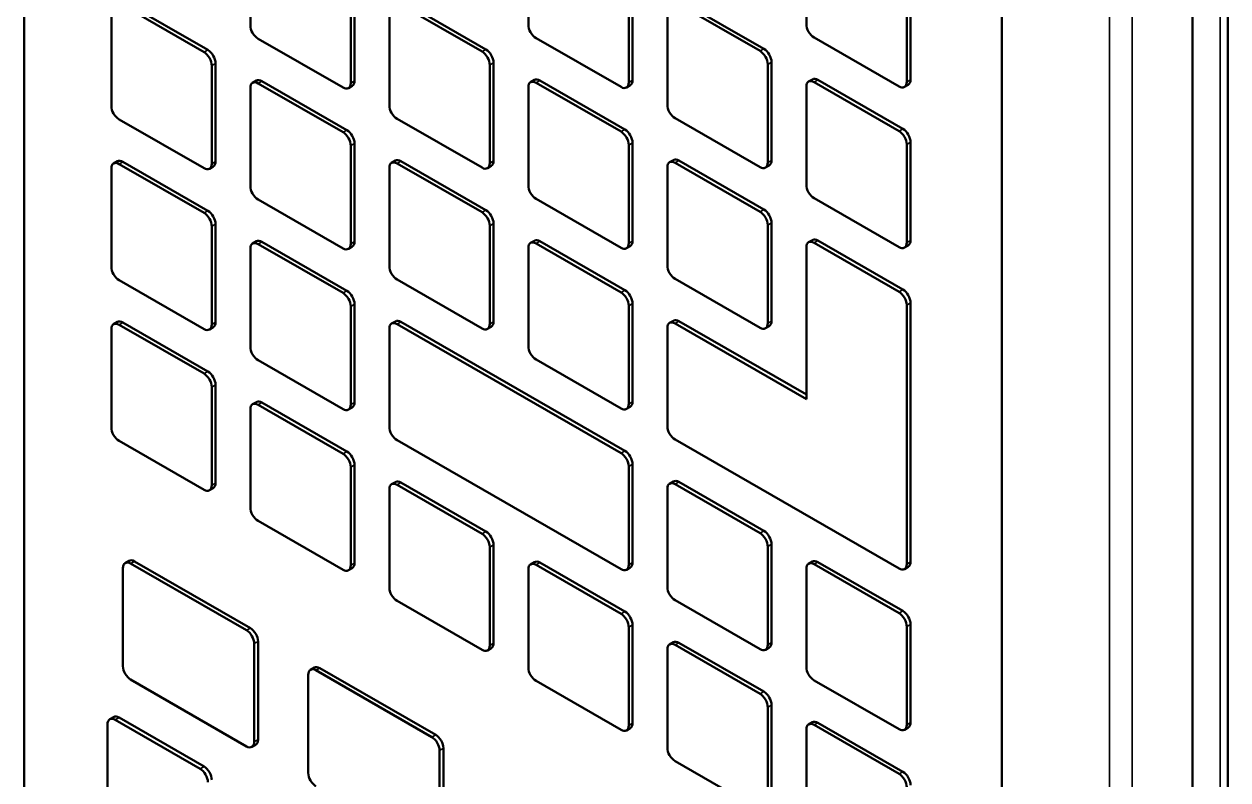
# Model space of a CAD drawing. Header units: millimetres. Extents: x -108 to 2831, y -357 to 1298.
# Drawn here: x 1428.2 to 1538.4, y 795.3 to 864.5 of the extents above; entities that cross this region are included whole.
import ezdxf

# ---------------------------------------------------------------- set-up
doc = ezdxf.new("R2010")
doc.units = ezdxf.units.MM
doc.header["$LTSCALE"] = 4
doc.layers.add('외형선(ISO)', color=7, linetype='Continuous', lineweight=50)
doc.layers.add('좁은 외형선(ISO)', color=7, linetype='Continuous', lineweight=35)

msp = doc.modelspace()

# ---------------------------------------------------------------- linework, layer by layer
at = {"layer": '외형선(ISO)', "color": 0}
for p, q in [((1428.16656, 934.88448), (1428.16656, 751.75393)), ((1428.16656, 934.88448), (1428.16656, 751.75393)), ((1538.40035, 693.66258), (1538.40035, 913.09223)), ((1535.15182, 668.69633), (1535.15182, 911.50932)), ((1517.68628, 700.20295), (1517.68628, 883.33351)), ((1517.68628, 700.20295), (1517.68628, 883.33351)), ((1448.88479, 864.37797), (1448.88479, 873.37099)), ((1474.34064, 864.43478), (1474.34064, 873.4278)), ((1499.79648, 864.49158), (1499.79648, 873.4846)), ((1458.07718, 868.07745), (1458.07718, 859.08443)), ((1458.43073, 868.28105), (1458.43073, 859.28803)), ((1483.53302, 868.13425), (1483.53302, 859.14123)), ((1483.88658, 868.33785), (1483.88658, 859.34483)), ((1508.98887, 868.19105), (1508.98887, 859.19804)), ((1509.34242, 868.39465), (1509.34242, 859.40163)), ((1437.21753, 866.59862), (1444.9957, 862.11946)), ((1462.31982, 866.45182), (1470.09799, 861.97267)), ((1462.67337, 866.65542), (1470.45155, 862.17627)), ((1487.77566, 866.50862), (1495.55384, 862.02947)), ((1488.12922, 866.71222), (1495.90739, 862.23307)), ((1436.15687, 856.99165), (1436.15687, 865.98467)), ((1436.86398, 866.39502), (1444.64215, 861.91587)), ((1461.61271, 857.04845), (1461.61271, 866.04147)), ((1487.06856, 857.10525), (1487.06856, 866.09827)), ((1457.37007, 858.67408), (1449.5919, 863.15323)), ((1482.82592, 858.73088), (1475.04774, 863.21003)), ((1508.28176, 858.78768), (1500.50359, 863.26684)), ((1471.15866, 860.95152), (1471.15866, 851.95851)), ((1496.6145, 861.00833), (1496.6145, 852.01531)), ((1445.34926, 860.69112), (1445.34926, 851.69811)), ((1445.70281, 860.89472), (1445.70281, 851.9017)), ((1470.8051, 860.74793), (1470.8051, 851.75491)), ((1496.26095, 860.80473), (1496.26095, 851.81171)), ((1449.44642, 859.31813), (1449.09287, 859.11453)), ((1449.5919, 859.0655), (1457.37007, 854.58634)), ((1449.94545, 859.26909), (1457.72363, 854.78994)), ((1458.22266, 858.82864), (1457.86911, 858.62504)), ((1474.90226, 859.37493), (1474.54871, 859.17134)), ((1475.04774, 859.1223), (1482.82592, 854.64315)), ((1475.4013, 859.3259), (1483.17947, 854.84674)), ((1483.6785, 858.88544), (1483.32495, 858.68185)), ((1499.79648, 849.77573), (1499.79648, 858.76875)), ((1500.35811, 859.43174), (1500.00455, 859.22814)), ((1500.50359, 859.1791), (1508.28176, 854.69995)), ((1500.85714, 859.3827), (1508.63531, 854.90355)), ((1509.13435, 858.94225), (1508.78079, 858.73865)), ((1448.88479, 849.66213), (1448.88479, 858.65514)), ((1474.34064, 849.71893), (1474.34064, 858.71195)), ((1444.64215, 851.28775), (1436.86398, 855.76691)), ((1470.09799, 851.34456), (1462.31982, 855.82371)), ((1495.55384, 851.40136), (1487.77566, 855.88051)), ((1458.07718, 853.3616), (1458.07718, 844.36858)), ((1458.43073, 853.5652), (1458.43073, 844.57218)), ((1483.53302, 853.4184), (1483.53302, 844.42538)), ((1483.88658, 853.622), (1483.88658, 844.62898)), ((1508.98887, 853.47521), (1508.98887, 844.48219)), ((1509.34242, 853.6788), (1509.34242, 844.68579)), ((1436.15687, 842.2758), (1436.15687, 851.26882)), ((1436.7185, 851.93181), (1436.36494, 851.72821)), ((1436.86398, 851.67917), (1444.64215, 847.20002)), ((1437.21753, 851.88277), (1444.9957, 847.40362)), ((1445.49474, 851.44232), (1445.14118, 851.23872)), ((1461.61271, 842.3326), (1461.61271, 851.32562)), ((1462.17434, 851.98861), (1461.82079, 851.78501)), ((1462.31982, 851.73597), (1470.09799, 847.25682)), ((1462.67337, 851.93957), (1470.45155, 847.46042)), ((1470.95058, 851.49912), (1470.59703, 851.29552)), ((1487.06856, 842.38941), (1487.06856, 851.38242)), ((1487.63019, 852.04541), (1487.27663, 851.84181)), ((1487.77566, 851.79278), (1495.55384, 847.31362)), ((1488.12922, 851.99637), (1495.90739, 847.51722)), ((1496.40642, 851.55592), (1496.05287, 851.35232)), ((1457.37007, 843.95823), (1449.5919, 848.43738)), ((1482.82592, 844.01503), (1475.04774, 848.49419)), ((1508.28176, 844.07184), (1500.50359, 848.55099)), ((1445.34926, 845.97528), (1445.34926, 836.98226)), ((1445.70281, 846.17887), (1445.70281, 837.18585)), ((1470.8051, 846.03208), (1470.8051, 837.03906)), ((1471.15866, 846.23568), (1471.15866, 837.24266)), ((1496.26095, 846.08888), (1496.26095, 837.09586)), ((1496.6145, 846.29248), (1496.6145, 837.29946)), ((1449.44642, 844.60228), (1449.09287, 844.39868)), ((1449.94545, 844.55325), (1457.72363, 840.07409)), ((1474.90226, 844.65908), (1474.54871, 844.45549)), ((1475.04774, 844.40645), (1482.82592, 839.9273)), ((1475.4013, 844.61005), (1483.17947, 840.1309)), ((1500.35811, 844.71589), (1500.00455, 844.51229)), ((1500.50359, 844.46325), (1508.28176, 839.9841)), ((1500.85714, 844.66685), (1508.63531, 840.1877)), ((1448.88479, 834.94628), (1448.88479, 843.9393)), ((1449.5919, 844.34965), (1457.37007, 839.8705)), ((1458.22266, 844.11279), (1457.86911, 843.90919)), ((1474.34064, 835.00308), (1474.34064, 843.9961)), ((1483.6785, 844.16959), (1483.32495, 843.966)), ((1499.79648, 830.1546), (1499.79648, 844.0529)), ((1509.13435, 844.2264), (1508.78079, 844.0228)), ((1470.09799, 836.62871), (1462.31982, 841.10786)), ((1495.55384, 836.68551), (1487.77566, 841.16466)), ((1444.64215, 836.57191), (1436.86398, 841.05106)), ((1483.88658, 838.90615), (1483.88658, 829.91313)), ((1509.34242, 838.96296), (1509.34242, 815.25409)), ((1458.07718, 838.64575), (1458.07718, 829.65273)), ((1458.43073, 838.84935), (1458.43073, 829.85633)), ((1483.53302, 838.70255), (1483.53302, 829.70954)), ((1508.98887, 838.75936), (1508.98887, 815.05049)), ((1436.7185, 837.21596), (1436.36494, 837.01236)), ((1436.86398, 836.96332), (1444.64215, 832.48417)), ((1437.21753, 837.16692), (1444.9957, 832.68777)), ((1445.49474, 836.72647), (1445.14118, 836.52287)), ((1462.17434, 837.27276), (1461.82079, 837.06916)), ((1462.31982, 837.02013), (1482.82592, 825.21145)), ((1462.67337, 837.22372), (1483.17947, 825.41505)), ((1470.95058, 836.78327), (1470.59703, 836.57967)), ((1487.63019, 837.32956), (1487.27663, 837.12596)), ((1487.77566, 837.07693), (1499.79648, 830.1546)), ((1488.12922, 837.28053), (1499.79648, 830.5618)), ((1496.40642, 836.84007), (1496.05287, 836.63647)), ((1436.15687, 827.55995), (1436.15687, 836.55297)), ((1461.61271, 827.61676), (1461.61271, 836.60977)), ((1487.06856, 827.67356), (1487.06856, 836.66658)), ((1457.37007, 829.24238), (1449.5919, 833.72154)), ((1482.82592, 829.29919), (1475.04774, 833.77834)), ((1445.34926, 831.25943), (1445.34926, 822.26641)), ((1445.70281, 831.46302), (1445.70281, 822.47001)), ((1448.88479, 820.23043), (1448.88479, 829.22345)), ((1449.44642, 829.88643), (1449.09287, 829.68284)), ((1449.5919, 829.6338), (1457.37007, 825.15465)), ((1449.94545, 829.8374), (1457.72363, 825.35824)), ((1458.22266, 829.39694), (1457.86911, 829.19335)), ((1483.6785, 829.45375), (1483.32495, 829.25015)), ((1444.64215, 821.85606), (1436.86398, 826.33521)), ((1482.82592, 814.58334), (1462.31982, 826.39201)), ((1508.28176, 814.64014), (1487.77566, 826.44882)), ((1458.07718, 823.9299), (1458.07718, 814.93689)), ((1458.43073, 824.1335), (1458.43073, 815.14048)), ((1483.53302, 823.98671), (1483.53302, 814.99369)), ((1483.88658, 824.1903), (1483.88658, 815.19729)), ((1462.17434, 822.55691), (1461.82079, 822.35331)), ((1462.67337, 822.50787), (1470.45155, 818.02872)), ((1487.63019, 822.61371), (1487.27663, 822.41012)), ((1487.77566, 822.36108), (1495.55384, 817.88193)), ((1488.12922, 822.56468), (1495.90739, 818.08552)), ((1445.49474, 822.01062), (1445.14118, 821.80702)), ((1461.61271, 812.90091), (1461.61271, 821.89393)), ((1462.31982, 822.30428), (1470.09799, 817.82512)), ((1487.06856, 812.95771), (1487.06856, 821.95073)), ((1457.37007, 814.52653), (1449.5919, 819.00569)), ((1496.6145, 816.86078), (1496.6145, 807.86776)), ((1470.8051, 816.60038), (1470.8051, 807.60736)), ((1471.15866, 816.80398), (1471.15866, 807.81096)), ((1496.26095, 816.65718), (1496.26095, 807.66417)), ((1437.21753, 805.69293), (1437.21753, 814.68595)), ((1437.77916, 815.34894), (1437.4256, 815.14534)), ((1437.92464, 815.0963), (1448.53124, 808.98837)), ((1438.27819, 815.2999), (1448.88479, 809.19197)), ((1458.22266, 814.6811), (1457.86911, 814.4775)), ((1474.90226, 815.22739), (1474.54871, 815.02379)), ((1475.04774, 814.97475), (1482.82592, 810.4956)), ((1475.4013, 815.17835), (1483.17947, 810.6992)), ((1483.6785, 814.7379), (1483.32495, 814.5343)), ((1500.35811, 815.28419), (1500.00455, 815.08059)), ((1500.50359, 815.03156), (1508.28176, 810.5524)), ((1500.85714, 815.23515), (1508.63531, 810.756)), ((1509.13435, 814.7947), (1508.78079, 814.5911)), ((1474.34064, 805.57138), (1474.34064, 814.5644)), ((1499.79648, 805.62819), (1499.79648, 814.62121)), ((1470.09799, 807.19701), (1462.31982, 811.67616)), ((1495.55384, 807.25381), (1487.77566, 811.73297)), ((1483.53302, 809.27086), (1483.53302, 800.27784)), ((1483.88658, 809.47446), (1483.88658, 800.48144)), ((1508.98887, 809.32766), (1508.98887, 800.33464)), ((1509.34242, 809.53126), (1509.34242, 800.53824)), ((1449.23834, 807.76363), (1449.23834, 798.77061)), ((1449.5919, 807.96722), (1449.5919, 798.9742)), ((1470.95058, 807.35157), (1470.59703, 807.14798)), ((1487.06856, 798.24186), (1487.06856, 807.23488)), ((1487.63019, 807.89787), (1487.27663, 807.69427)), ((1487.77566, 807.64523), (1495.55384, 803.16608)), ((1488.12922, 807.84883), (1495.90739, 803.36968)), ((1496.40642, 807.40838), (1496.05287, 807.20478)), ((1454.18809, 795.92024), (1454.18809, 804.91326)), ((1454.74972, 805.57624), (1454.39617, 805.37264)), ((1454.8952, 805.32361), (1465.5018, 799.21567)), ((1455.24875, 805.5272), (1465.85535, 799.41927)), ((1448.53124, 798.36026), (1437.92464, 804.46819)), ((1482.82592, 799.86749), (1475.04774, 804.34664)), ((1508.28176, 799.92429), (1500.50359, 804.40344)), ((1496.26095, 801.94134), (1496.26095, 792.94832)), ((1496.6145, 802.14493), (1496.6145, 793.15192)), ((1435.80332, 791.3827), (1435.80332, 800.37572)), ((1436.36494, 801.03871), (1436.01139, 800.83511)), ((1436.51042, 800.78607), (1444.2886, 796.30692)), ((1436.86398, 800.98967), (1444.64215, 796.51052)), ((1500.35811, 800.56834), (1500.00455, 800.36474)), ((1500.50359, 800.31571), (1508.28176, 795.83656)), ((1500.85714, 800.51931), (1508.63531, 796.04015)), ((1483.6785, 800.02205), (1483.32495, 799.81845)), ((1499.79648, 790.91234), (1499.79648, 799.90536)), ((1509.13435, 800.07885), (1508.78079, 799.87525)), ((1449.38382, 798.51482), (1449.03027, 798.31122)), ((1466.56246, 798.19453), (1466.56246, 789.20151)), ((1466.20891, 797.99093), (1466.20891, 788.99791)), ((1495.55384, 792.53797), (1487.77566, 797.01712))]:
    msp.add_line(p, q, dxfattribs=at)
for centre, major_axis, start_param, end_param in [((1449.5919, 863.97078), (-0.49903, 0.86658), 0.787331872, 2.358128199), ((1475.04774, 864.02758), (-0.49903, 0.86658), 0.787331872, 2.358128199), ((1500.50359, 864.08438), (-0.49903, 0.86658), 0.787331872, 2.358128199), ((1444.9957, 861.30192), (0.49903, -0.86658), 0.787331872, 2.358128199), ((1470.45155, 861.35872), (0.49903, -0.86658), 0.787331872, 2.358128199), ((1495.55384, 861.21192), (0.49903, -0.86658), 0.787331872, 2.358128199), ((1495.90739, 861.41552), (0.49903, -0.86658), 0.787331872, 2.358128199), ((1444.64215, 861.09832), (0.49903, -0.86658), 0.787331872, 2.358128199), ((1470.09799, 861.15512), (0.49903, -0.86658), 0.787331872, 2.358128199), ((1449.5919, 858.24795), (-0.49903, 0.86658), 5.499720852, 7.070517179), ((1449.94545, 858.45155), (-0.49903, 0.86658), 5.499720852, 6.283185307), ((1457.37007, 859.49163), (0.49903, -0.86658), 5.499720852, 7.070517179), ((1457.72363, 859.69522), (0.49903, -0.86658), 0, 0.787331872), ((1475.04774, 858.30475), (-0.49903, 0.86658), 5.499720852, 7.070517179), ((1475.4013, 858.50835), (-0.49903, 0.86658), 5.499720852, 6.283185307), ((1482.82592, 859.54843), (0.49903, -0.86658), 5.499720852, 7.070517179), ((1483.17947, 859.75203), (0.49903, -0.86658), 0, 0.787331872), ((1500.50359, 858.36155), (-0.49903, 0.86658), 5.499720852, 7.070517179), ((1500.85714, 858.56515), (-0.49903, 0.86658), 5.499720852, 6.283185307), ((1508.28176, 859.60523), (0.49903, -0.86658), 5.499720852, 7.070517179), ((1508.63531, 859.80883), (0.49903, -0.86658), 0, 0.787331872), ((1436.86398, 856.58445), (-0.49903, 0.86658), 0.787331872, 2.358128199), ((1462.31982, 856.64126), (-0.49903, 0.86658), 0.787331872, 2.358128199), ((1487.77566, 856.69806), (-0.49903, 0.86658), 0.787331872, 2.358128199), ((1457.37007, 853.7688), (0.49903, -0.86658), 0.787331872, 2.358128199), ((1457.72363, 853.97239), (0.49903, -0.86658), 0.787331872, 2.358128199), ((1482.82592, 853.8256), (0.49903, -0.86658), 0.787331872, 2.358128199), ((1483.17947, 854.0292), (0.49903, -0.86658), 0.787331872, 2.358128199), ((1508.28176, 853.8824), (0.49903, -0.86658), 0.787331872, 2.358128199), ((1508.63531, 854.086), (0.49903, -0.86658), 0.787331872, 2.358128199), ((1488.12922, 851.17883), (-0.49903, 0.86658), 5.499720852, 6.283185307), ((1436.86398, 850.86162), (-0.49903, 0.86658), 5.499720852, 7.070517179), ((1437.21753, 851.06522), (-0.49903, 0.86658), 5.499720852, 6.283185307), ((1444.64215, 852.1053), (0.49903, -0.86658), 5.499720852, 7.070517179), ((1444.9957, 852.3089), (0.49903, -0.86658), 0, 0.787331872), ((1462.31982, 850.91843), (-0.49903, 0.86658), 5.499720852, 7.070517179), ((1462.67337, 851.12202), (-0.49903, 0.86658), 5.499720852, 6.283185307), ((1470.09799, 852.1621), (0.49903, -0.86658), 5.499720852, 7.070517179), ((1470.45155, 852.3657), (0.49903, -0.86658), 0, 0.787331872), ((1487.77566, 850.97523), (-0.49903, 0.86658), 5.499720852, 7.070517179), ((1495.55384, 852.21891), (0.49903, -0.86658), 5.499720852, 7.070517179), ((1495.90739, 852.4225), (0.49903, -0.86658), 0, 0.787331872), ((1449.5919, 849.25493), (-0.49903, 0.86658), 0.787331872, 2.358128199), ((1475.04774, 849.31173), (-0.49903, 0.86658), 0.787331872, 2.358128199), ((1500.50359, 849.36854), (-0.49903, 0.86658), 0.787331872, 2.358128199), ((1444.64215, 846.38247), (0.49903, -0.86658), 0.787331872, 2.358128199), ((1444.9957, 846.58607), (0.49903, -0.86658), 0.787331872, 2.358128199), ((1470.09799, 846.43927), (0.49903, -0.86658), 0.787331872, 2.358128199), ((1470.45155, 846.64287), (0.49903, -0.86658), 0.787331872, 2.358128199), ((1495.55384, 846.49608), (0.49903, -0.86658), 0.787331872, 2.358128199), ((1495.90739, 846.69967), (0.49903, -0.86658), 0.787331872, 2.358128199), ((1449.5919, 843.5321), (-0.49903, 0.86658), 5.499720852, 7.070517179), ((1449.94545, 843.7357), (-0.49903, 0.86658), 5.499720852, 6.283185307), ((1457.72363, 844.97938), (0.49903, -0.86658), 0, 0.787331872), ((1475.04774, 843.5889), (-0.49903, 0.86658), 5.499720852, 7.070517179), ((1475.4013, 843.7925), (-0.49903, 0.86658), 5.499720852, 6.283185307), ((1482.82592, 844.83258), (0.49903, -0.86658), 5.499720852, 7.070517179), ((1483.17947, 845.03618), (0.49903, -0.86658), 0, 0.787331872), ((1500.50359, 843.64571), (-0.49903, 0.86658), 5.499720852, 7.070517179), ((1500.85714, 843.8493), (-0.49903, 0.86658), 5.499720852, 6.283185307), ((1508.28176, 844.88938), (0.49903, -0.86658), 5.499720852, 7.070517179), ((1508.63531, 845.09298), (0.49903, -0.86658), 0, 0.787331872), ((1457.37007, 844.77578), (0.49903, -0.86658), 5.499720852, 7.070517179), ((1436.86398, 841.86861), (-0.49903, 0.86658), 0.787331872, 2.358128199), ((1462.31982, 841.92541), (-0.49903, 0.86658), 0.787331872, 2.358128199), ((1487.77566, 841.98221), (-0.49903, 0.86658), 0.787331872, 2.358128199), ((1457.72363, 839.25655), (0.49903, -0.86658), 0.787331872, 2.358128199), ((1483.17947, 839.31335), (0.49903, -0.86658), 0.787331872, 2.358128199), ((1508.28176, 839.16655), (0.49903, -0.86658), 0.787331872, 2.358128199), ((1508.63531, 839.37015), (0.49903, -0.86658), 0.787331872, 2.358128199), ((1457.37007, 839.05295), (0.49903, -0.86658), 0.787331872, 2.358128199), ((1482.82592, 839.10975), (0.49903, -0.86658), 0.787331872, 2.358128199), ((1436.86398, 836.14578), (-0.49903, 0.86658), 5.499720852, 7.070517179), ((1437.21753, 836.34937), (-0.49903, 0.86658), 5.499720852, 6.283185307), ((1444.64215, 837.38945), (0.49903, -0.86658), 5.499720852, 7.070517179), ((1444.9957, 837.59305), (0.49903, -0.86658), 0, 0.787331872), ((1462.31982, 836.20258), (-0.49903, 0.86658), 5.499720852, 7.070517179), ((1462.67337, 836.40618), (-0.49903, 0.86658), 5.499720852, 6.283185307), ((1470.09799, 837.44626), (0.49903, -0.86658), 5.499720852, 7.070517179), ((1470.45155, 837.64985), (0.49903, -0.86658), 0, 0.787331872), ((1487.77566, 836.25938), (-0.49903, 0.86658), 5.499720852, 7.070517179), ((1488.12922, 836.46298), (-0.49903, 0.86658), 5.499720852, 6.283185307), ((1495.55384, 837.50306), (0.49903, -0.86658), 5.499720852, 7.070517179), ((1495.90739, 837.70666), (0.49903, -0.86658), 0, 0.787331872), ((1449.5919, 834.53908), (-0.49903, 0.86658), 0.787331872, 2.358128199), ((1475.04774, 834.59589), (-0.49903, 0.86658), 0.787331872, 2.358128199), ((1444.64215, 831.66662), (0.49903, -0.86658), 0.787331872, 2.358128199), ((1444.9957, 831.87022), (0.49903, -0.86658), 0.787331872, 2.358128199), ((1449.5919, 828.81625), (-0.49903, 0.86658), 5.499720852, 7.070517179), ((1449.94545, 829.01985), (-0.49903, 0.86658), 5.499720852, 6.283185307), ((1457.37007, 830.05993), (0.49903, -0.86658), 5.499720852, 7.070517179), ((1457.72363, 830.26353), (0.49903, -0.86658), 0, 0.787331872), ((1482.82592, 830.11673), (0.49903, -0.86658), 5.499720852, 7.070517179), ((1483.17947, 830.32033), (0.49903, -0.86658), 0, 0.787331872), ((1436.86398, 827.15276), (-0.49903, 0.86658), 0.787331872, 2.358128199), ((1462.31982, 827.20956), (-0.49903, 0.86658), 0.787331872, 2.358128199), ((1487.77566, 827.26636), (-0.49903, 0.86658), 0.787331872, 2.358128199), ((1457.37007, 824.3371), (0.49903, -0.86658), 0.787331872, 2.358128199), ((1457.72363, 824.5407), (0.49903, -0.86658), 0.787331872, 2.358128199), ((1482.82592, 824.3939), (0.49903, -0.86658), 0.787331872, 2.358128199), ((1483.17947, 824.5975), (0.49903, -0.86658), 0.787331872, 2.358128199), ((1444.9957, 822.8772), (0.49903, -0.86658), 0, 0.787331872), ((1462.31982, 821.48673), (-0.49903, 0.86658), 5.499720852, 7.070517179), ((1462.67337, 821.69033), (-0.49903, 0.86658), 5.499720852, 6.283185307), ((1487.77566, 821.54353), (-0.49903, 0.86658), 5.499720852, 7.070517179), ((1488.12922, 821.74713), (-0.49903, 0.86658), 5.499720852, 6.283185307), ((1444.64215, 822.6736), (0.49903, -0.86658), 5.499720852, 7.070517179), ((1449.5919, 819.82323), (-0.49903, 0.86658), 0.787331872, 2.358128199), ((1470.45155, 817.21117), (0.49903, -0.86658), 0.787331872, 2.358128199), ((1495.90739, 817.26798), (0.49903, -0.86658), 0.787331872, 2.358128199), ((1470.09799, 817.00758), (0.49903, -0.86658), 0.787331872, 2.358128199), ((1495.55384, 817.06438), (0.49903, -0.86658), 0.787331872, 2.358128199), ((1437.92464, 814.27876), (-0.49903, 0.86658), 5.499720852, 7.070517179), ((1438.27819, 814.48235), (-0.49903, 0.86658), 5.499720852, 6.283185307), ((1457.37007, 815.34408), (0.49903, -0.86658), 5.499720852, 7.070517179), ((1457.72363, 815.54768), (0.49903, -0.86658), 0, 0.787331872), ((1475.04774, 814.15721), (-0.49903, 0.86658), 5.499720852, 7.070517179), ((1475.4013, 814.3608), (-0.49903, 0.86658), 5.499720852, 6.283185307), ((1482.82592, 815.40088), (0.49903, -0.86658), 5.499720852, 7.070517179), ((1483.17947, 815.60448), (0.49903, -0.86658), 0, 0.787331872), ((1500.50359, 814.21401), (-0.49903, 0.86658), 5.499720852, 7.070517179), ((1500.85714, 814.41761), (-0.49903, 0.86658), 5.499720852, 6.283185307), ((1508.28176, 815.45769), (0.49903, -0.86658), 5.499720852, 7.070517179), ((1508.63531, 815.66128), (0.49903, -0.86658), 0, 0.787331872), ((1462.31982, 812.49371), (-0.49903, 0.86658), 0.787331872, 2.358128199), ((1487.77566, 812.55051), (-0.49903, 0.86658), 0.787331872, 2.358128199), ((1482.82592, 809.67805), (0.49903, -0.86658), 0.787331872, 2.358128199), ((1483.17947, 809.88165), (0.49903, -0.86658), 0.787331872, 2.358128199), ((1508.28176, 809.73486), (0.49903, -0.86658), 0.787331872, 2.358128199), ((1508.63531, 809.93845), (0.49903, -0.86658), 0.787331872, 2.358128199), ((1448.88479, 808.37442), (0.49903, -0.86658), 0.787331872, 2.358128199), ((1448.53124, 808.17082), (0.49903, -0.86658), 0.787331872, 2.358128199), ((1470.09799, 808.01456), (0.49903, -0.86658), 5.499720852, 7.070517179), ((1470.45155, 808.21816), (0.49903, -0.86658), 0, 0.787331872), ((1487.77566, 806.82768), (-0.49903, 0.86658), 5.499720852, 7.070517179), ((1488.12922, 807.03128), (-0.49903, 0.86658), 5.499720852, 6.283185307), ((1495.55384, 808.07136), (0.49903, -0.86658), 5.499720852, 7.070517179), ((1495.90739, 808.27496), (0.49903, -0.86658), 0, 0.787331872), ((1437.92464, 805.28574), (-0.49903, 0.86658), 0.787331872, 2.358128199), ((1454.8952, 804.50606), (-0.49903, 0.86658), 5.499720852, 7.070517179), ((1455.24875, 804.70966), (-0.49903, 0.86658), 5.499720852, 6.283185307), ((1475.04774, 805.16419), (-0.49903, 0.86658), 0.787331872, 2.358128199), ((1500.50359, 805.22099), (-0.49903, 0.86658), 0.787331872, 2.358128199), ((1495.55384, 802.34853), (0.49903, -0.86658), 0.787331872, 2.358128199), ((1495.90739, 802.55213), (0.49903, -0.86658), 0.787331872, 2.358128199), ((1436.51042, 799.96853), (-0.49903, 0.86658), 5.499720852, 7.070517179), ((1436.86398, 800.17212), (-0.49903, 0.86658), 5.499720852, 6.283185307), ((1483.17947, 800.88863), (0.49903, -0.86658), 0, 0.787331872), ((1500.50359, 799.49816), (-0.49903, 0.86658), 5.499720852, 7.070517179), ((1500.85714, 799.70176), (-0.49903, 0.86658), 5.499720852, 6.283185307), ((1508.28176, 800.74184), (0.49903, -0.86658), 5.499720852, 7.070517179), ((1508.63531, 800.94544), (0.49903, -0.86658), 0, 0.787331872), ((1465.5018, 798.39812), (0.49903, -0.86658), 0.787331872, 2.358128199), ((1465.85535, 798.60172), (0.49903, -0.86658), 0.787331872, 2.358128199), ((1482.82592, 800.68504), (0.49903, -0.86658), 5.499720852, 7.070517179), ((1448.53124, 799.1778), (0.49903, -0.86658), 5.499720852, 7.070517179), ((1448.88479, 799.3814), (0.49903, -0.86658), 0, 0.787331872), ((1487.77566, 797.83467), (-0.49903, 0.86658), 0.787331872, 2.358128199), ((1444.2886, 795.48937), (0.49903, -0.86658), 0.787331872, 2.358128199), ((1444.64215, 795.69297), (0.49903, -0.86658), 0.787331872, 2.358128199), ((1454.8952, 795.51304), (-0.49903, 0.86658), 0.787331872, 2.358128199), ((1508.63531, 795.22261), (0.49903, -0.86658), 0.787331872, 2.358128199), ((1508.28176, 795.01901), (0.49903, -0.86658), 0.787331872, 2.358128199)]:
    msp.add_ellipse(centre, major_axis=major_axis, ratio=0.578093116, start_param=start_param, end_param=end_param, dxfattribs=at)
at = {"layer": '좁은 외형선(ISO)', "color": 0}
for p, q in [((1537.6974, 912.11496), (1537.6974, 692.68531)), ((1527.54136, 665.965), (1527.54136, 908.34676)), ((1529.62501, 908.32581), (1529.62501, 665.94405)), ((1444.9957, 862.11946), (1444.64215, 861.91587)), ((1470.45155, 862.17627), (1470.09799, 861.97267)), ((1495.90739, 862.23307), (1495.55384, 862.02947)), ((1471.15866, 860.95152), (1470.8051, 860.74793)), ((1496.6145, 861.00833), (1496.26095, 860.80473)), ((1445.70281, 860.89472), (1445.34926, 860.69112)), ((1449.94545, 859.26909), (1449.5919, 859.0655)), ((1458.43073, 859.28803), (1458.07718, 859.08443)), ((1475.4013, 859.3259), (1475.04774, 859.1223)), ((1483.88658, 859.34483), (1483.53302, 859.14123)), ((1500.85714, 859.3827), (1500.50359, 859.1791)), ((1509.34242, 859.40163), (1508.98887, 859.19804)), ((1457.72363, 854.78994), (1457.37007, 854.58634)), ((1483.17947, 854.84674), (1482.82592, 854.64315)), ((1508.63531, 854.90355), (1508.28176, 854.69995)), ((1458.43073, 853.5652), (1458.07718, 853.3616)), ((1483.88658, 853.622), (1483.53302, 853.4184)), ((1509.34242, 853.6788), (1508.98887, 853.47521)), ((1437.21753, 851.88277), (1436.86398, 851.67917)), ((1445.70281, 851.9017), (1445.34926, 851.69811)), ((1462.67337, 851.93957), (1462.31982, 851.73597)), ((1471.15866, 851.95851), (1470.8051, 851.75491)), ((1488.12922, 851.99637), (1487.77566, 851.79278)), ((1496.6145, 852.01531), (1496.26095, 851.81171)), ((1444.9957, 847.40362), (1444.64215, 847.20002)), ((1470.45155, 847.46042), (1470.09799, 847.25682)), ((1495.90739, 847.51722), (1495.55384, 847.31362)), ((1445.70281, 846.17887), (1445.34926, 845.97528)), ((1471.15866, 846.23568), (1470.8051, 846.03208)), ((1496.6145, 846.29248), (1496.26095, 846.08888)), ((1449.94545, 844.55325), (1449.5919, 844.34965)), ((1458.43073, 844.57218), (1458.07718, 844.36858)), ((1475.4013, 844.61005), (1475.04774, 844.40645)), ((1483.88658, 844.62898), (1483.53302, 844.42538)), ((1500.85714, 844.66685), (1500.50359, 844.46325)), ((1509.34242, 844.68579), (1508.98887, 844.48219)), ((1457.72363, 840.07409), (1457.37007, 839.8705)), ((1483.17947, 840.1309), (1482.82592, 839.9273)), ((1508.63531, 840.1877), (1508.28176, 839.9841)), ((1483.88658, 838.90615), (1483.53302, 838.70255)), ((1509.34242, 838.96296), (1508.98887, 838.75936)), ((1458.43073, 838.84935), (1458.07718, 838.64575)), ((1437.21753, 837.16692), (1436.86398, 836.96332)), ((1445.70281, 837.18585), (1445.34926, 836.98226)), ((1462.67337, 837.22372), (1462.31982, 837.02013)), ((1471.15866, 837.24266), (1470.8051, 837.03906)), ((1488.12922, 837.28053), (1487.77566, 837.07693)), ((1496.6145, 837.29946), (1496.26095, 837.09586)), ((1444.9957, 832.68777), (1444.64215, 832.48417)), ((1445.70281, 831.46302), (1445.34926, 831.25943)), ((1449.94545, 829.8374), (1449.5919, 829.6338)), ((1458.43073, 829.85633), (1458.07718, 829.65273)), ((1483.88658, 829.91313), (1483.53302, 829.70954)), ((1457.72363, 825.35824), (1457.37007, 825.15465)), ((1483.17947, 825.41505), (1482.82592, 825.21145)), ((1458.43073, 824.1335), (1458.07718, 823.9299)), ((1483.88658, 824.1903), (1483.53302, 823.98671)), ((1445.70281, 822.47001), (1445.34926, 822.26641)), ((1462.67337, 822.50787), (1462.31982, 822.30428)), ((1488.12922, 822.56468), (1487.77566, 822.36108)), ((1470.45155, 818.02872), (1470.09799, 817.82512)), ((1495.90739, 818.08552), (1495.55384, 817.88193)), ((1496.6145, 816.86078), (1496.26095, 816.65718)), ((1471.15866, 816.80398), (1470.8051, 816.60038)), ((1438.27819, 815.2999), (1437.92464, 815.0963)), ((1458.43073, 815.14048), (1458.07718, 814.93689)), ((1475.4013, 815.17835), (1475.04774, 814.97475)), ((1483.88658, 815.19729), (1483.53302, 814.99369)), ((1500.85714, 815.23515), (1500.50359, 815.03156)), ((1509.34242, 815.25409), (1508.98887, 815.05049)), ((1483.17947, 810.6992), (1482.82592, 810.4956)), ((1508.63531, 810.756), (1508.28176, 810.5524)), ((1448.88479, 809.19197), (1448.53124, 808.98837)), ((1483.88658, 809.47446), (1483.53302, 809.27086)), ((1509.34242, 809.53126), (1508.98887, 809.32766)), ((1449.5919, 807.96722), (1449.23834, 807.76363)), ((1471.15866, 807.81096), (1470.8051, 807.60736)), ((1488.12922, 807.84883), (1487.77566, 807.64523)), ((1496.6145, 807.86776), (1496.26095, 807.66417)), ((1455.24875, 805.5272), (1454.8952, 805.32361)), ((1495.90739, 803.36968), (1495.55384, 803.16608)), ((1496.6145, 802.14493), (1496.26095, 801.94134)), ((1436.86398, 800.98967), (1436.51042, 800.78607)), ((1483.88658, 800.48144), (1483.53302, 800.27784)), ((1500.85714, 800.51931), (1500.50359, 800.31571)), ((1509.34242, 800.53824), (1508.98887, 800.33464)), ((1465.85535, 799.41927), (1465.5018, 799.21567)), ((1449.5919, 798.9742), (1449.23834, 798.77061)), ((1466.56246, 798.19453), (1466.20891, 797.99093)), ((1444.64215, 796.51052), (1444.2886, 796.30692)), ((1508.63531, 796.04015), (1508.28176, 795.83656))]:
    msp.add_line(p, q, dxfattribs=at)

doc.saveas('drawing.dxf')
